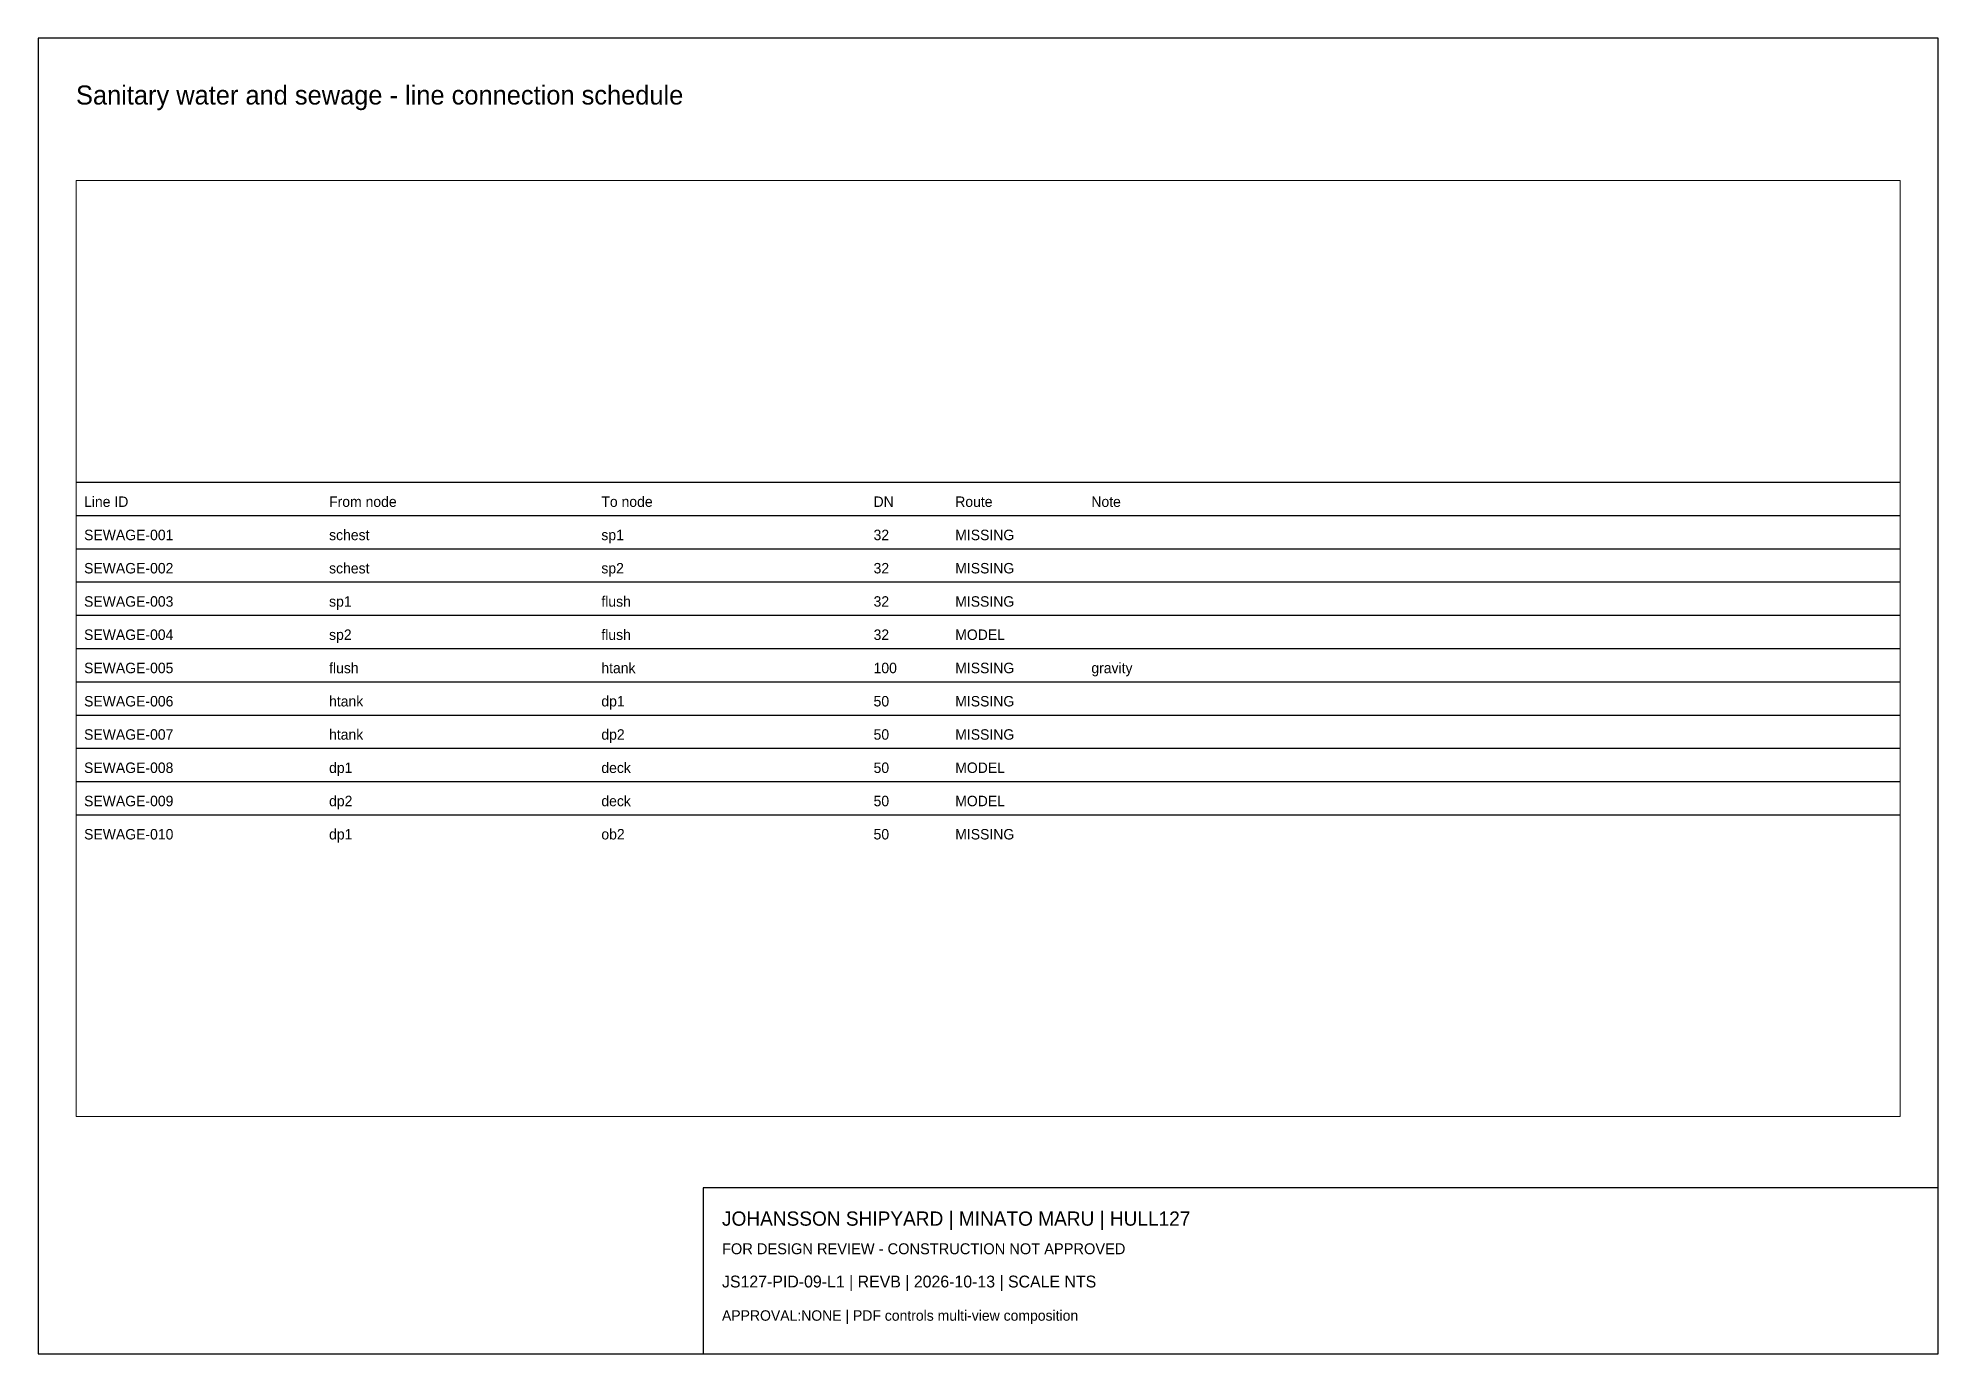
# Paper-space layout 'Layout1' of a CAD drawing. Header units: millimetres. Extents: x 10 to 410, y 10 to 287.
# The model-space entities are those that its viewports show. They can reach past a viewport. Long polylines and large blocks are cut down to what shows.
import ezdxf

# ---------------------------------------------------------------- set-up
doc = ezdxf.new("R2010")
doc.units = ezdxf.units.MM
doc.layers.add('ANNOTATION', color=7, linetype='Continuous')
doc.layers.add('GEOMETRY', color=7, linetype='Continuous')

msp = doc.modelspace()

# ---------------------------------------------------------------- linework, layer by layer
at = {"layer": 'GEOMETRY'}
for p, q in [((18, 249), (402, 249)), ((18, 242), (402, 242)), ((18, 235), (402, 235)), ((18, 228), (402, 228)), ((18, 221), (402, 221)), ((18, 214), (402, 214)), ((18, 207), (402, 207)), ((18, 200), (402, 200)), ((18, 193), (402, 193)), ((18, 186), (402, 186)), ((18, 179), (402, 179))]:
    msp.add_line(p, q, dxfattribs=at)

# ---------------------------------------------------------------- texts
at = {"layer": 'ANNOTATION'}
for s, p in [('Line ID', (19.7, 243.8)), ('From node', (71.28, 243.8)), ('To node', (128.6, 243.8)), ('DN', (185.91, 243.8)), ('Route', (203.1, 243.8)), ('Note', (231.76, 243.8)), ('SEWAGE-001', (19.7, 236.8)), ('schest', (71.28, 236.8)), ('sp1', (128.6, 236.8)), ('32', (185.91, 236.8)), ('MISSING', (203.1, 236.8)), ('SEWAGE-002', (19.7, 229.8)), ('schest', (71.28, 229.8)), ('sp2', (128.6, 229.8)), ('32', (185.91, 229.8)), ('MISSING', (203.1, 229.8)), ('SEWAGE-003', (19.7, 222.8)), ('sp1', (71.28, 222.8)), ('flush', (128.6, 222.8)), ('32', (185.91, 222.8)), ('MISSING', (203.1, 222.8)), ('SEWAGE-004', (19.7, 215.8)), ('sp2', (71.28, 215.8)), ('flush', (128.6, 215.8)), ('32', (185.91, 215.8)), ('MODEL', (203.1, 215.8)), ('SEWAGE-005', (19.7, 208.8)), ('flush', (71.28, 208.8)), ('htank', (128.6, 208.8)), ('100', (185.91, 208.8)), ('MISSING', (203.1, 208.8)), ('gravity', (231.76, 208.8)), ('SEWAGE-006', (19.7, 201.8)), ('htank', (71.28, 201.8)), ('dp1', (128.6, 201.8)), ('50', (185.91, 201.8)), ('MISSING', (203.1, 201.8)), ('SEWAGE-007', (19.7, 194.8)), ('htank', (71.28, 194.8)), ('dp2', (128.6, 194.8)), ('50', (185.91, 194.8)), ('MISSING', (203.1, 194.8)), ('SEWAGE-008', (19.7, 187.8)), ('dp1', (71.28, 187.8)), ('deck', (128.6, 187.8)), ('50', (185.91, 187.8)), ('MODEL', (203.1, 187.8)), ('SEWAGE-009', (19.7, 180.8)), ('dp2', (71.28, 180.8)), ('deck', (128.6, 180.8)), ('50', (185.91, 180.8)), ('MODEL', (203.1, 180.8)), ('SEWAGE-010', (19.7, 173.8)), ('dp1', (71.28, 173.8)), ('ob2', (128.6, 173.8)), ('50', (185.91, 173.8)), ('MISSING', (203.1, 173.8))]:
    msp.add_text(s, height=2.2, dxfattribs=at).set_placement(p)

psp = doc.layouts.get("Layout1")

# ---------------------------------------------------------------- linework, layer by layer
for points in [[(10, 10), (410, 10), (410, 287), (10, 287)], [(150, 10), (410, 10), (410, 45), (150, 45)]]:
    psp.add_lwpolyline(points, close=True)

# ---------------------------------------------------------------- texts
for s, height, p in [('Sanitary water and sewage - line connection schedule', 4, (18, 273)), ('JOHANSSON SHIPYARD | MINATO MARU | HULL127', 3, (154, 37)), ('FOR DESIGN REVIEW - CONSTRUCTION NOT APPROVED', 2.3, (154, 31)), ('JS127-PID-09-L1 | REVB | 2026-10-13 | SCALE NTS', 2.5, (154, 24)), ('APPROVAL:NONE | PDF controls multi-view composition', 2.2, (154, 17))]:
    psp.add_text(s, height=height).set_placement(p)

# ---------------------------------------------------------------- viewports
at = {"layer": 'VIEWPORTS'}
psp.add_viewport(center=(210, 158.5), size=(384, 197), view_center_point=(210, 214), view_height=197, dxfattribs=at)

doc.saveas('drawing.dxf')
